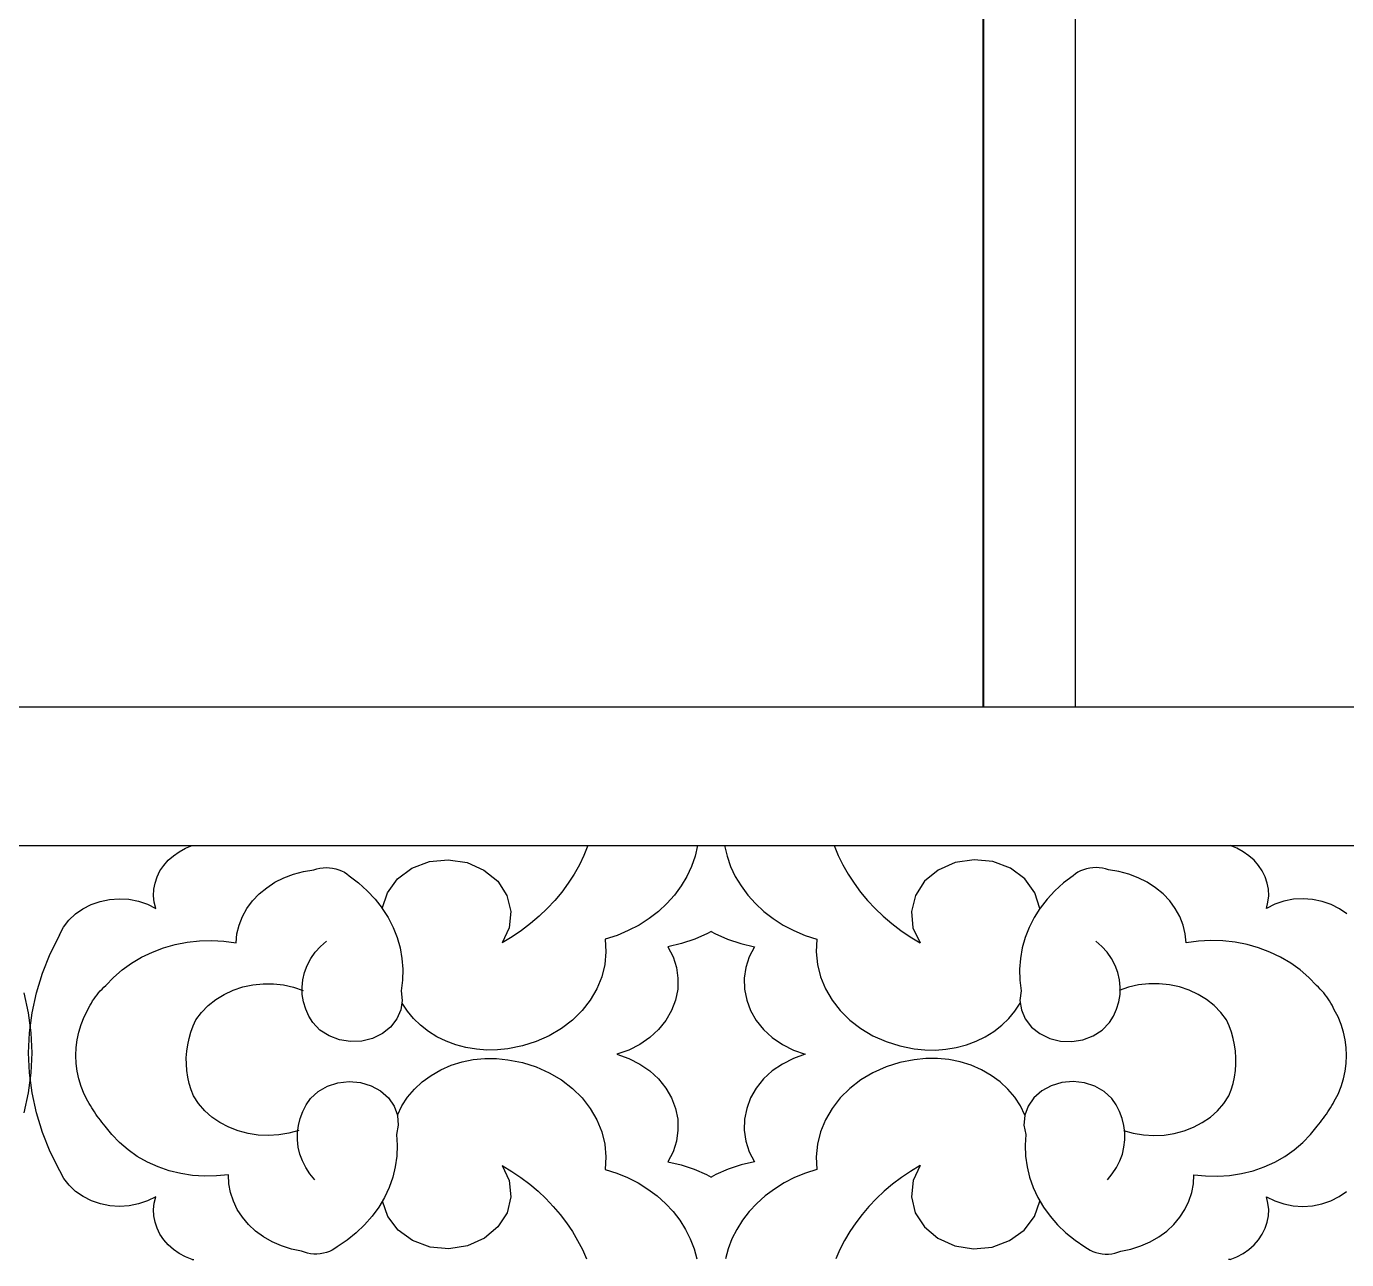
# Model space of a CAD drawing. Extents: x 1188826 to 1909461, y 608442 to 1651179.
# Drawn here: x 1663560.8 to 1663847.1, y 1032543.6 to 1032811.1 of the extents above; entities that cross this region are included whole.
import ezdxf

# ---------------------------------------------------------------- set-up
doc = ezdxf.new("R2010")
doc.units = 0
doc.header["$LTSCALE"] = 1000
doc.header["$MEASUREMENT"] = 0
doc.layers.add('窗', color=4, linetype='Continuous')
doc.layers.add('立面线', color=40, linetype='Continuous')

# ---------------------------------------------------------------- blocks, each defined once
blk = doc.blocks.new('EHYTERHT5EHTER')
at = {"layer": '窗', "ltscale": 3}
blk.add_lwpolyline([(79348.66, -228180.6), (80283.92, -228180.6), (80283.92, -229130.6), (79348.66, -229130.6)], close=True, dxfattribs=at)

msp = doc.modelspace()

# ---------------------------------------------------------------- linework, layer by layer
at = {"layer": '立面线'}
for p, q in [((1663768.34, 1032663.42), (1663768.34, 1033613.42)), ((1663788.34, 1032663.42), (1663788.34, 1033613.42)), ((1669039.81, 1032663.42), (1660727.54, 1032663.42)), ((1660758.89, 1032633.42), (1669008.6, 1032633.42)), ((1663593.92, 1032632.09), (1663595.29, 1032632.83)), ((1663595.29, 1032632.83), (1663596.75, 1032633.42)), ((1663682.6, 1032633.42), (1663681.73, 1032631.3)), ((1663706.38, 1032633.42), (1663705.86, 1032631.14)), ((1663712.24, 1032633.42), (1663712.77, 1032631.14)), ((1663736.02, 1032633.42), (1663736.89, 1032631.3)), ((1663823.33, 1032632.83), (1663821.88, 1032633.42)), ((1663824.7, 1032632.09), (1663823.33, 1032632.83)), ((1663590.57, 1032629.11), (1663591.54, 1032630.22)), ((1663591.54, 1032630.22), (1663592.67, 1032631.22)), ((1663592.67, 1032631.22), (1663593.92, 1032632.09)), ((1663644.41, 1032628.5), (1663648.19, 1032629.93)), ((1663648.19, 1032629.93), (1663652.29, 1032630.35)), ((1663652.29, 1032630.35), (1663656.36, 1032629.73)), ((1663656.36, 1032629.73), (1663660.04, 1032628.12)), ((1663681.73, 1032631.3), (1663680.73, 1032629.23)), ((1663705.86, 1032631.14), (1663705.08, 1032628.9)), ((1663712.77, 1032631.14), (1663713.54, 1032628.9)), ((1663736.89, 1032631.3), (1663737.89, 1032629.23)), ((1663762.26, 1032629.73), (1663758.58, 1032628.12)), ((1663766.33, 1032630.35), (1663762.26, 1032629.73)), ((1663770.43, 1032629.93), (1663766.33, 1032630.35)), ((1663774.21, 1032628.5), (1663770.43, 1032629.93)), ((1663825.96, 1032631.22), (1663824.7, 1032632.09)), ((1663827.08, 1032630.22), (1663825.96, 1032631.22)), ((1663828.05, 1032629.11), (1663827.08, 1032630.22)), ((1663589.14, 1032626.63), (1663589.77, 1032627.91)), ((1663589.77, 1032627.91), (1663590.57, 1032629.11)), ((1663616.65, 1032626.44), (1663618.73, 1032627.22)), ((1663618.73, 1032627.22), (1663620.89, 1032627.79)), ((1663620.89, 1032627.79), (1663623.12, 1032628.14)), ((1663623.12, 1032628.14), (1663623.77, 1032628.36)), ((1663623.77, 1032628.36), (1663624.44, 1032628.51)), ((1663624.44, 1032628.51), (1663625.13, 1032628.61)), ((1663625.13, 1032628.61), (1663625.82, 1032628.64)), ((1663625.82, 1032628.64), (1663626.52, 1032628.62)), ((1663626.52, 1032628.62), (1663627.21, 1032628.54)), ((1663627.21, 1032628.54), (1663627.88, 1032628.39)), ((1663627.88, 1032628.39), (1663628.54, 1032628.19)), ((1663628.54, 1032628.19), (1663629.17, 1032627.93)), ((1663629.17, 1032627.93), (1663629.76, 1032627.62)), ((1663629.76, 1032627.62), (1663630.31, 1032627.26)), ((1663630.31, 1032627.26), (1663630.82, 1032626.86)), ((1663630.82, 1032626.86), (1663632.86, 1032625.31)), ((1663641.28, 1032626.19), (1663644.41, 1032628.5)), ((1663660.04, 1032628.12), (1663663.01, 1032625.67)), ((1663679.59, 1032627.2), (1663678.32, 1032625.24)), ((1663680.73, 1032629.23), (1663679.59, 1032627.2)), ((1663704.07, 1032626.74), (1663702.84, 1032624.66)), ((1663705.08, 1032628.9), (1663704.07, 1032626.74)), ((1663713.54, 1032628.9), (1663714.55, 1032626.74)), ((1663714.55, 1032626.74), (1663715.79, 1032624.66)), ((1663737.89, 1032629.23), (1663739.04, 1032627.2)), ((1663739.04, 1032627.2), (1663740.31, 1032625.24)), ((1663758.58, 1032628.12), (1663755.61, 1032625.67)), ((1663777.34, 1032626.19), (1663774.21, 1032628.5)), ((1663787.8, 1032626.86), (1663785.76, 1032625.31)), ((1663788.31, 1032627.26), (1663787.8, 1032626.86)), ((1663788.86, 1032627.62), (1663788.31, 1032627.26)), ((1663789.46, 1032627.93), (1663788.86, 1032627.62)), ((1663790.09, 1032628.19), (1663789.46, 1032627.93)), ((1663790.74, 1032628.39), (1663790.09, 1032628.19)), ((1663791.42, 1032628.54), (1663790.74, 1032628.39)), ((1663792.1, 1032628.62), (1663791.42, 1032628.54)), ((1663792.8, 1032628.64), (1663792.1, 1032628.62)), ((1663793.49, 1032628.61), (1663792.8, 1032628.64)), ((1663794.18, 1032628.51), (1663793.49, 1032628.61)), ((1663794.85, 1032628.36), (1663794.18, 1032628.51)), ((1663795.5, 1032628.14), (1663794.85, 1032628.36)), ((1663797.73, 1032627.79), (1663795.5, 1032628.14)), ((1663799.9, 1032627.22), (1663797.73, 1032627.79)), ((1663801.97, 1032626.44), (1663799.9, 1032627.22)), ((1663828.86, 1032627.91), (1663828.05, 1032629.11)), ((1663829.49, 1032626.63), (1663828.86, 1032627.91)), ((1663588.39, 1032622.54), (1663588.44, 1032623.93)), ((1663588.44, 1032623.93), (1663588.69, 1032625.3)), ((1663588.69, 1032625.3), (1663589.14, 1032626.63)), ((1663611.28, 1032622.92), (1663612.91, 1032624.27)), ((1663612.91, 1032624.27), (1663614.71, 1032625.45)), ((1663614.71, 1032625.45), (1663616.65, 1032626.44)), ((1663632.86, 1032625.31), (1663634.73, 1032623.62)), ((1663639.08, 1032623.19), (1663641.28, 1032626.19)), ((1663663.01, 1032625.67), (1663665.02, 1032622.57)), ((1663678.32, 1032625.24), (1663676.92, 1032623.34)), ((1663702.84, 1032624.66), (1663701.38, 1032622.69)), ((1663715.79, 1032624.66), (1663717.24, 1032622.69)), ((1663740.31, 1032625.24), (1663741.71, 1032623.34)), ((1663755.61, 1032625.67), (1663753.61, 1032622.57)), ((1663779.54, 1032623.19), (1663777.34, 1032626.19)), ((1663785.76, 1032625.31), (1663783.89, 1032623.62)), ((1663803.92, 1032625.45), (1663801.97, 1032626.44)), ((1663805.72, 1032624.27), (1663803.92, 1032625.45)), ((1663807.34, 1032622.92), (1663805.72, 1032624.27)), ((1663829.93, 1032625.3), (1663829.49, 1032626.63)), ((1663830.18, 1032623.93), (1663829.93, 1032625.3)), ((1663830.24, 1032622.54), (1663830.18, 1032623.93)), ((1663574.84, 1032620.64), (1663576.79, 1032621.32)), ((1663576.79, 1032621.32), (1663578.84, 1032621.73)), ((1663578.84, 1032621.73), (1663580.94, 1032621.88)), ((1663580.94, 1032621.88), (1663583.03, 1032621.76)), ((1663583.03, 1032621.76), (1663585.09, 1032621.36)), ((1663585.09, 1032621.36), (1663587.05, 1032620.71)), ((1663588.53, 1032621.16), (1663588.39, 1032622.54)), ((1663588.87, 1032619.8), (1663588.53, 1032621.16)), ((1663608.64, 1032619.77), (1663609.85, 1032621.41)), ((1663609.85, 1032621.41), (1663611.28, 1032622.92)), ((1663634.73, 1032623.62), (1663636.43, 1032621.8)), ((1663636.43, 1032621.8), (1663637.93, 1032619.86)), ((1663637.99, 1032619.78), (1663639.08, 1032623.19)), ((1663665.02, 1032622.57), (1663665.88, 1032619.11)), ((1663675.4, 1032621.51), (1663673.76, 1032619.75)), ((1663676.92, 1032623.34), (1663675.4, 1032621.51)), ((1663701.38, 1032622.69), (1663699.73, 1032620.85)), ((1663717.24, 1032622.69), (1663718.9, 1032620.85)), ((1663741.71, 1032623.34), (1663743.23, 1032621.51)), ((1663743.23, 1032621.51), (1663744.87, 1032619.75)), ((1663753.61, 1032622.57), (1663752.74, 1032619.11)), ((1663780.63, 1032619.78), (1663779.54, 1032623.19)), ((1663782.19, 1032621.8), (1663780.69, 1032619.86)), ((1663783.89, 1032623.62), (1663782.19, 1032621.8)), ((1663808.77, 1032621.41), (1663807.34, 1032622.92)), ((1663809.98, 1032619.77), (1663808.77, 1032621.41)), ((1663829.76, 1032619.8), (1663830.09, 1032621.16)), ((1663830.09, 1032621.16), (1663830.24, 1032622.54)), ((1663833.54, 1032621.36), (1663831.58, 1032620.71)), ((1663835.59, 1032621.76), (1663833.54, 1032621.36)), ((1663837.69, 1032621.88), (1663835.59, 1032621.76)), ((1663839.78, 1032621.73), (1663837.69, 1032621.88)), ((1663841.83, 1032621.32), (1663839.78, 1032621.73)), ((1663843.78, 1032620.64), (1663841.83, 1032621.32)), ((1663570.01, 1032617.23), (1663571.41, 1032618.58)), ((1663571.41, 1032618.58), (1663573.04, 1032619.72)), ((1663573.04, 1032619.72), (1663574.84, 1032620.64)), ((1663587.05, 1032620.71), (1663588.87, 1032619.8)), ((1663607.67, 1032618.02), (1663608.64, 1032619.77)), ((1663637.93, 1032619.86), (1663637.99, 1032619.78)), ((1663637.99, 1032619.78), (1663639.24, 1032617.82)), ((1663665.88, 1032619.11), (1663665.53, 1032615.59)), ((1663673.76, 1032619.75), (1663672.01, 1032618.08)), ((1663697.88, 1032619.14), (1663695.85, 1032617.58)), ((1663699.73, 1032620.85), (1663697.88, 1032619.14)), ((1663718.9, 1032620.85), (1663720.75, 1032619.14)), ((1663720.75, 1032619.14), (1663722.77, 1032617.58)), ((1663744.87, 1032619.75), (1663746.62, 1032618.08)), ((1663752.74, 1032619.11), (1663753.09, 1032615.59)), ((1663780.63, 1032619.78), (1663779.39, 1032617.82)), ((1663780.69, 1032619.86), (1663780.63, 1032619.78)), ((1663810.96, 1032618.02), (1663809.98, 1032619.77)), ((1663831.58, 1032620.71), (1663829.76, 1032619.8)), ((1663845.59, 1032619.72), (1663843.78, 1032620.64)), ((1663847.21, 1032618.58), (1663845.59, 1032619.72)), ((1663567.98, 1032614.09), (1663568.85, 1032615.73)), ((1663568.85, 1032615.73), (1663570.01, 1032617.23)), ((1663606.47, 1032614.28), (1663606.94, 1032616.18)), ((1663606.94, 1032616.18), (1663607.67, 1032618.02)), ((1663639.24, 1032617.82), (1663640.33, 1032615.68)), ((1663640.33, 1032615.68), (1663641.2, 1032613.47)), ((1663665.53, 1032615.59), (1663663.99, 1032612.3)), ((1663670.15, 1032616.49), (1663668.19, 1032615)), ((1663672.01, 1032618.08), (1663670.15, 1032616.49)), ((1663693.67, 1032616.19), (1663691.35, 1032614.97)), ((1663695.85, 1032617.58), (1663693.67, 1032616.19)), ((1663722.77, 1032617.58), (1663724.95, 1032616.19)), ((1663724.95, 1032616.19), (1663727.27, 1032614.97)), ((1663746.62, 1032618.08), (1663748.47, 1032616.49)), ((1663748.47, 1032616.49), (1663750.43, 1032615)), ((1663753.09, 1032615.59), (1663754.63, 1032612.3)), ((1663778.3, 1032615.68), (1663777.43, 1032613.47)), ((1663779.39, 1032617.82), (1663778.3, 1032615.68)), ((1663811.68, 1032616.18), (1663810.96, 1032618.02)), ((1663812.15, 1032614.28), (1663811.68, 1032616.18)), ((1663565.97, 1032609.95), (1663568.02, 1032614.09)), ((1663593.08, 1032611.96), (1663595.68, 1032612.47)), ((1663595.68, 1032612.47), (1663598.32, 1032612.76)), ((1663598.32, 1032612.76), (1663600.98, 1032612.84)), ((1663600.98, 1032612.84), (1663603.64, 1032612.7)), ((1663603.64, 1032612.7), (1663606.27, 1032612.35)), ((1663606.27, 1032612.35), (1663606.47, 1032614.28)), ((1663624.57, 1032611.56), (1663625.87, 1032612.72)), ((1663641.2, 1032613.47), (1663641.84, 1032611.21)), ((1663666.14, 1032613.6), (1663663.99, 1032612.3)), ((1663668.19, 1032615), (1663666.14, 1032613.6)), ((1663688.91, 1032613.94), (1663686.36, 1032613.11)), ((1663686.36, 1032613.11), (1663686.5, 1032610.38)), ((1663691.35, 1032614.97), (1663688.91, 1032613.94)), ((1663705.76, 1032613.15), (1663702.89, 1032612.19)), ((1663708.5, 1032614.35), (1663705.76, 1032613.15)), ((1663709.31, 1032614.79), (1663708.5, 1032614.35)), ((1663709.31, 1032614.79), (1663710.12, 1032614.35)), ((1663710.12, 1032614.35), (1663712.86, 1032613.15)), ((1663712.86, 1032613.15), (1663715.74, 1032612.19)), ((1663727.27, 1032614.97), (1663729.72, 1032613.94)), ((1663729.72, 1032613.94), (1663732.26, 1032613.11)), ((1663732.26, 1032613.11), (1663732.12, 1032610.38)), ((1663750.43, 1032615), (1663752.49, 1032613.6)), ((1663752.49, 1032613.6), (1663754.63, 1032612.3)), ((1663777.43, 1032613.47), (1663776.79, 1032611.21)), ((1663794.06, 1032611.56), (1663792.75, 1032612.72)), ((1663812.36, 1032612.35), (1663812.15, 1032614.28)), ((1663814.99, 1032612.7), (1663812.36, 1032612.35)), ((1663817.65, 1032612.84), (1663814.99, 1032612.7)), ((1663820.31, 1032612.76), (1663817.65, 1032612.84)), ((1663822.95, 1032612.47), (1663820.31, 1032612.76)), ((1663825.54, 1032611.96), (1663822.95, 1032612.47)), ((1663564.29, 1032605.75), (1663565.97, 1032609.95)), ((1663585.79, 1032609.22), (1663588.12, 1032610.33)), ((1663588.12, 1032610.33), (1663590.55, 1032611.25)), ((1663590.55, 1032611.25), (1663593.08, 1032611.96)), ((1663622.46, 1032608.9), (1663623.43, 1032610.28)), ((1663623.43, 1032610.28), (1663624.57, 1032611.56)), ((1663641.84, 1032611.21), (1663642.25, 1032608.91)), ((1663686.5, 1032610.38), (1663686.24, 1032607.64)), ((1663702.89, 1032612.19), (1663699.91, 1032611.49)), ((1663699.91, 1032611.49), (1663701.04, 1032609.31)), ((1663715.74, 1032612.19), (1663718.71, 1032611.49)), ((1663718.71, 1032611.49), (1663717.59, 1032609.31)), ((1663732.12, 1032610.38), (1663732.39, 1032607.64)), ((1663776.79, 1032611.21), (1663776.38, 1032608.91)), ((1663795.2, 1032610.28), (1663794.06, 1032611.56)), ((1663796.16, 1032608.9), (1663795.2, 1032610.28)), ((1663828.07, 1032611.25), (1663825.54, 1032611.96)), ((1663830.51, 1032610.33), (1663828.07, 1032611.25)), ((1663832.83, 1032609.22), (1663830.51, 1032610.33)), ((1663581.56, 1032606.46), (1663583.6, 1032607.92)), ((1663583.6, 1032607.92), (1663585.79, 1032609.22)), ((1663621.11, 1032605.9), (1663621.68, 1032607.43)), ((1663621.68, 1032607.43), (1663622.46, 1032608.9)), ((1663642.25, 1032608.91), (1663642.42, 1032606.58)), ((1663686.24, 1032607.64), (1663685.57, 1032604.96)), ((1663701.04, 1032609.31), (1663701.78, 1032607.01)), ((1663701.78, 1032607.01), (1663702.12, 1032604.64)), ((1663716.85, 1032607.01), (1663716.5, 1032604.64)), ((1663717.59, 1032609.31), (1663716.85, 1032607.01)), ((1663732.39, 1032607.64), (1663733.05, 1032604.96)), ((1663776.38, 1032608.91), (1663776.2, 1032606.58)), ((1663796.94, 1032607.43), (1663796.16, 1032608.9)), ((1663797.52, 1032605.9), (1663796.94, 1032607.43)), ((1663835.02, 1032607.92), (1663832.83, 1032609.22)), ((1663837.06, 1032606.46), (1663835.02, 1032607.92)), ((1663562.97, 1032601.48), (1663564.29, 1032605.75)), ((1663578.02, 1032603.06), (1663579.7, 1032604.83)), ((1663579.7, 1032604.83), (1663581.56, 1032606.46)), ((1663620.58, 1032602.72), (1663620.74, 1032604.32)), ((1663620.74, 1032604.32), (1663621.11, 1032605.9)), ((1663642.36, 1032604.25), (1663642.07, 1032601.94)), ((1663642.42, 1032606.58), (1663642.36, 1032604.25)), ((1663685.57, 1032604.96), (1663684.52, 1032602.37)), ((1663702.12, 1032604.64), (1663702.06, 1032602.25)), ((1663716.5, 1032604.64), (1663716.56, 1032602.25)), ((1663733.05, 1032604.96), (1663734.1, 1032602.37)), ((1663776.2, 1032606.58), (1663776.26, 1032604.25)), ((1663776.26, 1032604.25), (1663776.56, 1032601.94)), ((1663797.89, 1032604.32), (1663797.52, 1032605.9)), ((1663798.05, 1032602.72), (1663797.89, 1032604.32)), ((1663838.93, 1032604.83), (1663837.06, 1032606.46)), ((1663840.61, 1032603.06), (1663838.93, 1032604.83)), ((1663561.27, 1032597.17), (1663560.32, 1032601.48)), ((1663562.02, 1032597.17), (1663562.97, 1032601.48)), ((1663575.77, 1032600.6), (1663576.11, 1032601.04)), ((1663576.11, 1032601.04), (1663576.46, 1032601.46)), ((1663576.46, 1032601.46), (1663576.82, 1032601.88)), ((1663576.82, 1032601.88), (1663577.21, 1032602.28)), ((1663577.21, 1032602.28), (1663577.6, 1032602.68)), ((1663577.6, 1032602.68), (1663578.02, 1032603.06)), ((1663601.85, 1032600.02), (1663603.67, 1032601.14)), ((1663603.67, 1032601.14), (1663605.64, 1032602.06)), ((1663605.64, 1032602.06), (1663607.72, 1032602.76)), ((1663607.72, 1032602.76), (1663609.9, 1032603.23)), ((1663609.9, 1032603.23), (1663612.12, 1032603.46)), ((1663612.12, 1032603.46), (1663614.37, 1032603.46)), ((1663614.37, 1032603.46), (1663616.59, 1032603.21)), ((1663616.59, 1032603.21), (1663618.76, 1032602.72)), ((1663618.76, 1032602.72), (1663620.84, 1032602.01)), ((1663620.63, 1032601.11), (1663620.58, 1032602.72)), ((1663620.89, 1032599.51), (1663620.63, 1032601.11)), ((1663642.07, 1032601.94), (1663642.33, 1032599.85)), ((1663684.52, 1032602.37), (1663683.1, 1032599.92)), ((1663702.06, 1032602.25), (1663701.6, 1032599.9)), ((1663716.56, 1032602.25), (1663717.02, 1032599.9)), ((1663734.1, 1032602.37), (1663735.53, 1032599.92)), ((1663776.56, 1032601.94), (1663776.3, 1032599.85)), ((1663797.73, 1032599.51), (1663798, 1032601.11)), ((1663799.86, 1032602.72), (1663797.78, 1032602.01)), ((1663798, 1032601.11), (1663798.05, 1032602.72)), ((1663802.03, 1032603.21), (1663799.86, 1032602.72)), ((1663804.26, 1032603.46), (1663802.03, 1032603.21)), ((1663806.5, 1032603.46), (1663804.26, 1032603.46)), ((1663808.73, 1032603.23), (1663806.5, 1032603.46)), ((1663810.9, 1032602.76), (1663808.73, 1032603.23)), ((1663812.99, 1032602.06), (1663810.9, 1032602.76)), ((1663814.96, 1032601.14), (1663812.99, 1032602.06)), ((1663816.78, 1032600.02), (1663814.96, 1032601.14)), ((1663841.02, 1032602.68), (1663840.61, 1032603.06)), ((1663841.42, 1032602.28), (1663841.02, 1032602.68)), ((1663841.8, 1032601.88), (1663841.42, 1032602.28)), ((1663842.17, 1032601.46), (1663841.8, 1032601.88)), ((1663842.52, 1032601.04), (1663842.17, 1032601.46)), ((1663842.85, 1032600.6), (1663842.52, 1032601.04)), ((1663574.14, 1032597.82), (1663574.37, 1032598.3)), ((1663574.37, 1032598.3), (1663574.61, 1032598.78)), ((1663574.61, 1032598.78), (1663574.88, 1032599.25)), ((1663574.88, 1032599.25), (1663575.16, 1032599.71)), ((1663575.16, 1032599.71), (1663575.46, 1032600.16)), ((1663575.46, 1032600.16), (1663575.77, 1032600.6)), ((1663598.76, 1032597.24), (1663600.2, 1032598.72)), ((1663600.2, 1032598.72), (1663601.85, 1032600.02)), ((1663621.37, 1032597.96), (1663620.89, 1032599.51)), ((1663642.33, 1032599.85), (1663642.02, 1032597.77)), ((1663643.42, 1032597.51), (1663642.3, 1032599.22)), ((1663683.1, 1032599.92), (1663681.32, 1032597.64)), ((1663701.6, 1032599.9), (1663700.74, 1032597.63)), ((1663717.02, 1032599.9), (1663717.88, 1032597.63)), ((1663735.53, 1032599.92), (1663737.3, 1032597.64)), ((1663775.2, 1032597.51), (1663776.33, 1032599.22)), ((1663776.3, 1032599.85), (1663776.6, 1032597.77)), ((1663797.26, 1032597.96), (1663797.73, 1032599.51)), ((1663818.42, 1032598.72), (1663816.78, 1032600.02)), ((1663819.86, 1032597.24), (1663818.42, 1032598.72)), ((1663843.17, 1032600.16), (1663842.85, 1032600.6)), ((1663843.47, 1032599.71), (1663843.17, 1032600.16)), ((1663843.75, 1032599.25), (1663843.47, 1032599.71)), ((1663844.01, 1032598.78), (1663843.75, 1032599.25)), ((1663844.26, 1032598.3), (1663844.01, 1032598.78)), ((1663844.48, 1032597.82), (1663844.26, 1032598.3)), ((1663561.83, 1032592.83), (1663561.27, 1032597.17)), ((1663561.45, 1032592.83), (1663562.02, 1032597.17)), ((1663572.68, 1032594.63), (1663573.34, 1032596.25)), ((1663573.34, 1032596.25), (1663574.14, 1032597.82)), ((1663596.96, 1032594.31), (1663597.55, 1032595.63)), ((1663597.55, 1032595.63), (1663598.76, 1032597.24)), ((1663622.04, 1032596.45), (1663621.37, 1032597.96)), ((1663622.92, 1032595.03), (1663622.04, 1032596.45)), ((1663641.16, 1032595.81), (1663639.8, 1032594.07)), ((1663642.02, 1032597.77), (1663641.16, 1032595.81)), ((1663644.76, 1032595.91), (1663643.42, 1032597.51)), ((1663646.28, 1032594.44), (1663644.76, 1032595.91)), ((1663679.23, 1032595.57), (1663676.85, 1032593.74)), ((1663681.32, 1032597.64), (1663679.23, 1032595.57)), ((1663699.51, 1032595.49), (1663697.93, 1032593.52)), ((1663700.74, 1032597.63), (1663699.51, 1032595.49)), ((1663717.88, 1032597.63), (1663719.11, 1032595.49)), ((1663719.11, 1032595.49), (1663720.69, 1032593.52)), ((1663737.3, 1032597.64), (1663739.4, 1032595.57)), ((1663739.4, 1032595.57), (1663741.78, 1032593.74)), ((1663772.34, 1032594.44), (1663773.87, 1032595.91)), ((1663773.87, 1032595.91), (1663775.2, 1032597.51)), ((1663776.6, 1032597.77), (1663777.46, 1032595.81)), ((1663777.46, 1032595.81), (1663778.82, 1032594.07)), ((1663795.71, 1032595.03), (1663796.58, 1032596.45)), ((1663796.58, 1032596.45), (1663797.26, 1032597.96)), ((1663821.07, 1032595.63), (1663819.86, 1032597.24)), ((1663821.66, 1032594.31), (1663821.07, 1032595.63)), ((1663845.28, 1032596.25), (1663844.48, 1032597.82)), ((1663845.95, 1032594.63), (1663845.28, 1032596.25)), ((1663561.27, 1032588.48), (1663561.45, 1032592.83)), ((1663562.02, 1032588.48), (1663561.83, 1032592.83)), ((1663571.79, 1032591.3), (1663572.16, 1032592.98)), ((1663572.16, 1032592.98), (1663572.68, 1032594.63)), ((1663596.07, 1032591.61), (1663596.47, 1032592.97)), ((1663596.47, 1032592.97), (1663596.96, 1032594.31)), ((1663624.47, 1032593.41), (1663622.92, 1032595.03)), ((1663626.43, 1032592.15), (1663624.47, 1032593.41)), ((1663638, 1032592.64), (1663635.87, 1032591.61)), ((1663639.8, 1032594.07), (1663638, 1032592.64)), ((1663647.99, 1032593.12), (1663646.28, 1032594.44)), ((1663649.85, 1032591.97), (1663647.99, 1032593.12)), ((1663676.85, 1032593.74), (1663674.21, 1032592.18)), ((1663697.93, 1032593.52), (1663696.04, 1032591.77)), ((1663720.69, 1032593.52), (1663722.58, 1032591.77)), ((1663741.78, 1032593.74), (1663744.41, 1032592.18)), ((1663768.78, 1032591.97), (1663770.64, 1032593.12)), ((1663770.64, 1032593.12), (1663772.34, 1032594.44)), ((1663778.82, 1032594.07), (1663780.62, 1032592.64)), ((1663780.62, 1032592.64), (1663782.75, 1032591.61)), ((1663792.2, 1032592.15), (1663794.15, 1032593.41)), ((1663794.15, 1032593.41), (1663795.71, 1032595.03)), ((1663822.15, 1032592.97), (1663821.66, 1032594.31)), ((1663822.55, 1032591.61), (1663822.15, 1032592.97)), ((1663846.46, 1032592.98), (1663845.95, 1032594.63)), ((1663846.84, 1032591.3), (1663846.46, 1032592.98)), ((1663571.49, 1032587.89), (1663571.56, 1032589.6)), ((1663571.56, 1032589.6), (1663571.79, 1032591.3)), ((1663595.58, 1032588.83), (1663595.78, 1032590.22)), ((1663595.78, 1032590.22), (1663596.07, 1032591.61)), ((1663628.67, 1032591.3), (1663626.43, 1032592.15)), ((1663631.08, 1032590.92), (1663628.67, 1032591.3)), ((1663633.52, 1032591.02), (1663631.08, 1032590.92)), ((1663635.87, 1032591.61), (1663633.52, 1032591.02)), ((1663651.84, 1032590.99), (1663649.85, 1032591.97)), ((1663653.95, 1032590.2), (1663651.84, 1032590.99)), ((1663656.14, 1032589.61), (1663653.95, 1032590.2)), ((1663658.39, 1032589.23), (1663656.14, 1032589.61)), ((1663668.37, 1032589.96), (1663665.25, 1032589.35)), ((1663671.37, 1032590.91), (1663668.37, 1032589.96)), ((1663674.21, 1032592.18), (1663671.37, 1032590.91)), ((1663693.87, 1032590.27), (1663691.47, 1032589.06)), ((1663696.04, 1032591.77), (1663693.87, 1032590.27)), ((1663722.58, 1032591.77), (1663724.76, 1032590.27)), ((1663724.76, 1032590.27), (1663727.16, 1032589.06)), ((1663744.41, 1032592.18), (1663747.25, 1032590.91)), ((1663747.25, 1032590.91), (1663750.25, 1032589.96)), ((1663750.25, 1032589.96), (1663753.37, 1032589.35)), ((1663760.23, 1032589.23), (1663762.49, 1032589.61)), ((1663762.49, 1032589.61), (1663764.68, 1032590.2)), ((1663764.68, 1032590.2), (1663766.78, 1032590.99)), ((1663766.78, 1032590.99), (1663768.78, 1032591.97)), ((1663782.75, 1032591.61), (1663785.1, 1032591.02)), ((1663785.1, 1032591.02), (1663787.55, 1032590.92)), ((1663787.55, 1032590.92), (1663789.96, 1032591.3)), ((1663789.96, 1032591.3), (1663792.2, 1032592.15)), ((1663822.85, 1032590.22), (1663822.55, 1032591.61)), ((1663823.05, 1032588.83), (1663822.85, 1032590.22)), ((1663847.06, 1032589.6), (1663846.84, 1032591.3)), ((1663847.14, 1032587.89), (1663847.06, 1032589.6)), ((1663561.45, 1032584.12), (1663561.27, 1032588.48)), ((1663561.83, 1032584.12), (1663562.02, 1032588.48)), ((1663571.56, 1032586.18), (1663571.49, 1032587.89)), ((1663595.48, 1032587.42), (1663595.58, 1032588.83)), ((1663595.49, 1032586.02), (1663595.48, 1032587.42)), ((1663655.28, 1032586.5), (1663657.73, 1032587)), ((1663657.73, 1032587), (1663660.23, 1032587.24)), ((1663660.68, 1032589.06), (1663658.39, 1032589.23)), ((1663660.23, 1032587.24), (1663662.75, 1032587.23)), ((1663662.98, 1032589.1), (1663660.68, 1032589.06)), ((1663662.75, 1032587.23), (1663665.25, 1032586.97)), ((1663665.25, 1032589.35), (1663662.98, 1032589.1)), ((1663665.25, 1032586.97), (1663668.37, 1032586.35)), ((1663691.47, 1032589.06), (1663688.89, 1032588.16)), ((1663688.89, 1032588.16), (1663691.47, 1032587.26)), ((1663691.47, 1032587.26), (1663693.87, 1032586.04)), ((1663727.16, 1032587.26), (1663724.76, 1032586.04)), ((1663727.16, 1032589.06), (1663729.74, 1032588.16)), ((1663729.74, 1032588.16), (1663727.16, 1032587.26)), ((1663753.37, 1032586.97), (1663750.25, 1032586.35)), ((1663753.37, 1032589.35), (1663755.65, 1032589.1)), ((1663755.87, 1032587.23), (1663753.37, 1032586.97)), ((1663755.65, 1032589.1), (1663757.95, 1032589.06)), ((1663758.39, 1032587.24), (1663755.87, 1032587.23)), ((1663757.95, 1032589.06), (1663760.23, 1032589.23)), ((1663760.89, 1032587), (1663758.39, 1032587.24)), ((1663763.35, 1032586.5), (1663760.89, 1032587)), ((1663823.14, 1032587.42), (1663823.05, 1032588.83)), ((1663823.14, 1032586.02), (1663823.14, 1032587.42)), ((1663847.06, 1032586.18), (1663847.14, 1032587.89)), ((1663561.27, 1032579.78), (1663561.83, 1032584.12)), ((1663562.02, 1032579.78), (1663561.45, 1032584.12)), ((1663571.79, 1032584.48), (1663571.56, 1032586.18)), ((1663572.16, 1032582.8), (1663571.79, 1032584.48)), ((1663595.59, 1032584.61), (1663595.49, 1032586.02)), ((1663595.8, 1032583.22), (1663595.59, 1032584.61)), ((1663648.57, 1032583.58), (1663650.66, 1032584.78)), ((1663650.66, 1032584.78), (1663652.91, 1032585.76)), ((1663652.91, 1032585.76), (1663655.28, 1032586.5)), ((1663668.37, 1032586.35), (1663671.37, 1032585.4)), ((1663671.37, 1032585.4), (1663674.21, 1032584.14)), ((1663674.21, 1032584.14), (1663676.85, 1032582.58)), ((1663693.87, 1032586.04), (1663696.04, 1032584.55)), ((1663696.04, 1032584.55), (1663697.93, 1032582.8)), ((1663722.58, 1032584.55), (1663720.69, 1032582.8)), ((1663724.76, 1032586.04), (1663722.58, 1032584.55)), ((1663744.41, 1032584.14), (1663741.78, 1032582.58)), ((1663747.25, 1032585.4), (1663744.41, 1032584.14)), ((1663750.25, 1032586.35), (1663747.25, 1032585.4)), ((1663765.71, 1032585.76), (1663763.35, 1032586.5)), ((1663767.96, 1032584.78), (1663765.71, 1032585.76)), ((1663770.06, 1032583.58), (1663767.96, 1032584.78)), ((1663822.82, 1032583.22), (1663823.03, 1032584.61)), ((1663823.03, 1032584.61), (1663823.14, 1032586.02)), ((1663846.46, 1032582.8), (1663846.84, 1032584.48)), ((1663846.84, 1032584.48), (1663847.06, 1032586.18)), ((1663572.68, 1032581.14), (1663572.16, 1032582.8)), ((1663573.34, 1032579.53), (1663572.68, 1032581.14)), ((1663596.11, 1032581.83), (1663595.8, 1032583.22)), ((1663596.52, 1032580.47), (1663596.11, 1032581.83)), ((1663624.05, 1032580.07), (1663626.08, 1032581.25)), ((1663626.08, 1032581.25), (1663628.37, 1032581.98)), ((1663628.37, 1032581.98), (1663630.8, 1032582.25)), ((1663630.8, 1032582.25), (1663633.23, 1032582.03)), ((1663633.23, 1032582.03), (1663635.54, 1032581.34)), ((1663635.54, 1032581.34), (1663637.6, 1032580.21)), ((1663644.94, 1032580.6), (1663646.65, 1032582.18)), ((1663646.65, 1032582.18), (1663648.57, 1032583.58)), ((1663676.85, 1032582.58), (1663679.23, 1032580.75)), ((1663697.93, 1032582.8), (1663699.51, 1032580.83)), ((1663720.69, 1032582.8), (1663719.11, 1032580.83)), ((1663741.78, 1032582.58), (1663739.4, 1032580.75)), ((1663771.97, 1032582.18), (1663770.06, 1032583.58)), ((1663773.69, 1032580.6), (1663771.97, 1032582.18)), ((1663783.08, 1032581.34), (1663781.02, 1032580.21)), ((1663785.39, 1032582.03), (1663783.08, 1032581.34)), ((1663787.83, 1032582.25), (1663785.39, 1032582.03)), ((1663790.26, 1032581.98), (1663787.83, 1032582.25)), ((1663792.55, 1032581.25), (1663790.26, 1032581.98)), ((1663794.58, 1032580.07), (1663792.55, 1032581.25)), ((1663822.11, 1032580.47), (1663822.51, 1032581.83)), ((1663822.51, 1032581.83), (1663822.82, 1032583.22)), ((1663845.28, 1032579.53), (1663845.95, 1032581.14)), ((1663845.95, 1032581.14), (1663846.46, 1032582.8)), ((1663560.32, 1032575.48), (1663561.27, 1032579.78)), ((1663562.97, 1032575.48), (1663562.02, 1032579.78)), ((1663574.14, 1032577.96), (1663573.34, 1032579.53)), ((1663597.02, 1032579.13), (1663596.52, 1032580.47)), ((1663598.13, 1032577.46), (1663597.02, 1032579.13)), ((1663621.48, 1032577.17), (1663622.38, 1032578.53)), ((1663622.38, 1032578.53), (1663624.05, 1032580.07)), ((1663637.6, 1032580.21), (1663639.3, 1032578.7)), ((1663639.3, 1032578.7), (1663640.55, 1032576.89)), ((1663642.23, 1032576.97), (1663643.46, 1032578.86)), ((1663643.46, 1032578.86), (1663644.94, 1032580.6)), ((1663679.23, 1032580.75), (1663681.32, 1032578.68)), ((1663681.32, 1032578.68), (1663683.1, 1032576.4)), ((1663699.51, 1032580.83), (1663700.74, 1032578.69)), ((1663700.74, 1032578.69), (1663701.6, 1032576.42)), ((1663717.88, 1032578.69), (1663717.02, 1032576.42)), ((1663719.11, 1032580.83), (1663717.88, 1032578.69)), ((1663737.3, 1032578.68), (1663735.53, 1032576.4)), ((1663739.4, 1032580.75), (1663737.3, 1032578.68)), ((1663775.17, 1032578.86), (1663773.69, 1032580.6)), ((1663776.4, 1032576.97), (1663775.17, 1032578.86)), ((1663779.32, 1032578.7), (1663778.07, 1032576.89)), ((1663781.02, 1032580.21), (1663779.32, 1032578.7)), ((1663796.24, 1032578.53), (1663794.58, 1032580.07)), ((1663797.15, 1032577.17), (1663796.24, 1032578.53)), ((1663820.5, 1032577.46), (1663821.6, 1032579.13)), ((1663821.6, 1032579.13), (1663822.11, 1032580.47)), ((1663844.48, 1032577.96), (1663845.28, 1032579.53)), ((1663564.29, 1032571.21), (1663562.97, 1032575.48)), ((1663574.4, 1032577.49), (1663574.14, 1032577.96)), ((1663574.68, 1032577.02), (1663574.4, 1032577.49)), ((1663574.96, 1032576.56), (1663574.68, 1032577.02)), ((1663575.25, 1032576.1), (1663574.96, 1032576.56)), ((1663575.55, 1032575.65), (1663575.25, 1032576.1)), ((1663575.85, 1032575.2), (1663575.55, 1032575.65)), ((1663576.17, 1032574.75), (1663575.85, 1032575.2)), ((1663599.47, 1032575.92), (1663598.13, 1032577.46)), ((1663601.02, 1032574.54), (1663599.47, 1032575.92)), ((1663620.17, 1032574.25), (1663620.73, 1032575.74)), ((1663620.73, 1032575.74), (1663621.48, 1032577.17)), ((1663640.55, 1032576.89), (1663641.27, 1032574.98)), ((1663641.27, 1032574.98), (1663642.23, 1032576.97)), ((1663683.1, 1032576.4), (1663684.52, 1032573.94)), ((1663701.6, 1032576.42), (1663702.06, 1032574.06)), ((1663717.02, 1032576.42), (1663716.56, 1032574.06)), ((1663735.53, 1032576.4), (1663734.1, 1032573.94)), ((1663777.36, 1032574.98), (1663776.4, 1032576.97)), ((1663778.07, 1032576.89), (1663777.36, 1032574.98)), ((1663797.89, 1032575.74), (1663797.15, 1032577.17)), ((1663798.45, 1032574.25), (1663797.89, 1032575.74)), ((1663817.6, 1032574.54), (1663819.15, 1032575.92)), ((1663819.15, 1032575.92), (1663820.5, 1032577.46)), ((1663842.45, 1032574.75), (1663842.77, 1032575.2)), ((1663842.77, 1032575.2), (1663843.08, 1032575.65)), ((1663843.08, 1032575.65), (1663843.38, 1032576.1)), ((1663843.38, 1032576.1), (1663843.67, 1032576.56)), ((1663843.67, 1032576.56), (1663843.95, 1032577.02)), ((1663843.95, 1032577.02), (1663844.22, 1032577.49)), ((1663844.22, 1032577.49), (1663844.48, 1032577.96)), ((1663576.5, 1032574.31), (1663576.17, 1032574.75)), ((1663576.83, 1032573.87), (1663576.5, 1032574.31)), ((1663577.17, 1032573.44), (1663576.83, 1032573.87)), ((1663577.52, 1032573.01), (1663577.17, 1032573.44)), ((1663577.88, 1032572.59), (1663577.52, 1032573.01)), ((1663579.33, 1032570.73), (1663577.88, 1032572.59)), ((1663602.77, 1032573.33), (1663601.02, 1032574.54)), ((1663604.68, 1032572.33), (1663602.77, 1032573.33)), ((1663606.72, 1032571.53), (1663604.68, 1032572.33)), ((1663619.59, 1032571.16), (1663619.79, 1032572.72)), ((1663619.79, 1032572.72), (1663620.17, 1032574.25)), ((1663641.46, 1032572.8), (1663641.06, 1032570.73)), ((1663641.27, 1032574.98), (1663641.28, 1032574.89)), ((1663641.28, 1032574.89), (1663641.46, 1032572.8)), ((1663684.52, 1032573.94), (1663685.57, 1032571.35)), ((1663702.06, 1032574.06), (1663702.12, 1032571.68)), ((1663716.56, 1032574.06), (1663716.5, 1032571.68)), ((1663734.1, 1032573.94), (1663733.05, 1032571.35)), ((1663777.34, 1032574.89), (1663777.17, 1032572.8)), ((1663777.17, 1032572.8), (1663777.56, 1032570.73)), ((1663777.36, 1032574.98), (1663777.34, 1032574.89)), ((1663798.84, 1032572.72), (1663798.45, 1032574.25)), ((1663799.03, 1032571.16), (1663798.84, 1032572.72)), ((1663811.91, 1032571.53), (1663813.95, 1032572.33)), ((1663813.95, 1032572.33), (1663815.85, 1032573.33)), ((1663815.85, 1032573.33), (1663817.6, 1032574.54)), ((1663839.3, 1032570.73), (1663840.74, 1032572.59)), ((1663840.74, 1032572.59), (1663841.1, 1032573.01)), ((1663841.1, 1032573.01), (1663841.45, 1032573.44)), ((1663841.45, 1032573.44), (1663841.79, 1032573.87)), ((1663841.79, 1032573.87), (1663842.13, 1032574.31)), ((1663842.13, 1032574.31), (1663842.45, 1032574.75)), ((1663565.97, 1032567), (1663564.29, 1032571.21)), ((1663580.98, 1032569), (1663579.33, 1032570.73)), ((1663608.86, 1032570.96), (1663606.72, 1032571.53)), ((1663611.07, 1032570.62), (1663608.86, 1032570.96)), ((1663613.31, 1032570.52), (1663611.07, 1032570.62)), ((1663615.54, 1032570.67), (1663613.31, 1032570.52)), ((1663617.74, 1032571.05), (1663615.54, 1032570.67)), ((1663619.87, 1032571.66), (1663617.74, 1032571.05)), ((1663619.58, 1032569.6), (1663619.59, 1032571.16)), ((1663619.76, 1032568.04), (1663619.58, 1032569.6)), ((1663641.06, 1032570.73), (1663641.21, 1032568.41)), ((1663685.57, 1032571.35), (1663686.24, 1032568.67)), ((1663702.12, 1032571.68), (1663701.78, 1032569.31)), ((1663716.5, 1032571.68), (1663716.85, 1032569.31)), ((1663733.05, 1032571.35), (1663732.39, 1032568.67)), ((1663777.56, 1032570.73), (1663777.41, 1032568.41)), ((1663798.76, 1032571.66), (1663800.88, 1032571.05)), ((1663798.86, 1032568.04), (1663799.04, 1032569.6)), ((1663799.04, 1032569.6), (1663799.03, 1032571.16)), ((1663800.88, 1032571.05), (1663803.08, 1032570.67)), ((1663803.08, 1032570.67), (1663805.32, 1032570.52)), ((1663805.32, 1032570.52), (1663807.56, 1032570.62)), ((1663807.56, 1032570.62), (1663809.76, 1032570.96)), ((1663809.76, 1032570.96), (1663811.91, 1032571.53)), ((1663837.64, 1032569), (1663839.3, 1032570.73)), ((1663568.02, 1032562.87), (1663565.97, 1032567)), ((1663582.83, 1032567.42), (1663580.98, 1032569)), ((1663584.85, 1032566.01), (1663582.83, 1032567.42)), ((1663620.13, 1032566.5), (1663619.76, 1032568.04)), ((1663641.21, 1032568.41), (1663641.12, 1032566.08)), ((1663686.24, 1032568.67), (1663686.5, 1032565.94)), ((1663701.04, 1032567.01), (1663699.91, 1032564.82)), ((1663701.78, 1032569.31), (1663701.04, 1032567.01)), ((1663716.85, 1032569.31), (1663717.59, 1032567.01)), ((1663717.59, 1032567.01), (1663718.71, 1032564.82)), ((1663732.39, 1032568.67), (1663732.12, 1032565.94)), ((1663777.41, 1032568.41), (1663777.5, 1032566.08)), ((1663798.5, 1032566.5), (1663798.86, 1032568.04)), ((1663833.77, 1032566.01), (1663835.79, 1032567.42)), ((1663835.79, 1032567.42), (1663837.64, 1032569)), ((1663587.03, 1032564.78), (1663584.85, 1032566.01)), ((1663589.35, 1032563.75), (1663587.03, 1032564.78)), ((1663591.77, 1032562.91), (1663589.35, 1032563.75)), ((1663620.67, 1032565.01), (1663620.13, 1032566.5)), ((1663621.4, 1032563.57), (1663620.67, 1032565.01)), ((1663640.79, 1032563.77), (1663640.24, 1032561.49)), ((1663641.12, 1032566.08), (1663640.79, 1032563.77)), ((1663663.99, 1032564.01), (1663665.53, 1032560.75)), ((1663663.99, 1032564.01), (1663666.06, 1032562.76)), ((1663686.5, 1032565.94), (1663686.36, 1032563.2)), ((1663699.91, 1032564.82), (1663702.8, 1032564.15)), ((1663702.8, 1032564.15), (1663705.6, 1032563.23)), ((1663715.82, 1032564.15), (1663713.02, 1032563.23)), ((1663718.71, 1032564.82), (1663715.82, 1032564.15)), ((1663732.12, 1032565.94), (1663732.26, 1032563.2)), ((1663754.63, 1032564.01), (1663752.56, 1032562.76)), ((1663754.63, 1032564.01), (1663753.1, 1032560.75)), ((1663777.5, 1032566.08), (1663777.83, 1032563.77)), ((1663777.83, 1032563.77), (1663778.39, 1032561.49)), ((1663797.23, 1032563.57), (1663797.95, 1032565.01)), ((1663797.95, 1032565.01), (1663798.5, 1032566.5)), ((1663826.86, 1032562.91), (1663829.28, 1032563.75)), ((1663829.28, 1032563.75), (1663831.59, 1032564.78)), ((1663831.59, 1032564.78), (1663833.77, 1032566.01)), ((1663568.91, 1032561.24), (1663568.02, 1032562.87)), ((1663570.07, 1032559.75), (1663568.91, 1032561.24)), ((1663594.28, 1032562.29), (1663591.77, 1032562.91)), ((1663596.84, 1032561.89), (1663594.28, 1032562.29)), ((1663599.44, 1032561.71), (1663596.84, 1032561.89)), ((1663602.05, 1032561.76), (1663599.44, 1032561.71)), ((1663604.65, 1032562.02), (1663602.05, 1032561.76)), ((1663604.73, 1032560.09), (1663604.65, 1032562.02)), ((1663622.29, 1032562.2), (1663621.4, 1032563.57)), ((1663623.35, 1032560.92), (1663622.29, 1032562.2)), ((1663640.24, 1032561.49), (1663639.45, 1032559.26)), ((1663666.06, 1032562.76), (1663668.05, 1032561.42)), ((1663668.05, 1032561.42), (1663669.96, 1032559.98)), ((1663686.36, 1032563.2), (1663688.83, 1032562.4)), ((1663688.83, 1032562.4), (1663691.2, 1032561.41)), ((1663691.2, 1032561.41), (1663693.46, 1032560.25)), ((1663705.6, 1032563.23), (1663708.28, 1032562.08)), ((1663708.28, 1032562.08), (1663709.31, 1032561.52)), ((1663710.34, 1032562.08), (1663709.31, 1032561.52)), ((1663713.02, 1032563.23), (1663710.34, 1032562.08)), ((1663727.42, 1032561.41), (1663725.17, 1032560.25)), ((1663729.8, 1032562.4), (1663727.42, 1032561.41)), ((1663732.26, 1032563.2), (1663729.8, 1032562.4)), ((1663750.57, 1032561.42), (1663748.67, 1032559.98)), ((1663752.56, 1032562.76), (1663750.57, 1032561.42)), ((1663778.39, 1032561.49), (1663779.17, 1032559.26)), ((1663795.28, 1032560.92), (1663796.33, 1032562.2)), ((1663796.33, 1032562.2), (1663797.23, 1032563.57)), ((1663813.9, 1032560.09), (1663813.98, 1032562.02)), ((1663813.98, 1032562.02), (1663816.57, 1032561.76)), ((1663816.57, 1032561.76), (1663819.18, 1032561.71)), ((1663819.18, 1032561.71), (1663821.78, 1032561.89)), ((1663821.78, 1032561.89), (1663824.35, 1032562.29)), ((1663824.35, 1032562.29), (1663826.86, 1032562.91)), ((1663571.47, 1032558.42), (1663570.07, 1032559.75)), ((1663573.1, 1032557.29), (1663571.47, 1032558.42)), ((1663605.07, 1032558.17), (1663604.73, 1032560.09)), ((1663605.68, 1032556.3), (1663605.07, 1032558.17)), ((1663639.45, 1032559.26), (1663638.44, 1032557.09)), ((1663665.53, 1032560.75), (1663665.89, 1032557.24)), ((1663669.96, 1032559.98), (1663671.76, 1032558.46)), ((1663671.76, 1032558.46), (1663673.47, 1032556.85)), ((1663693.46, 1032560.25), (1663695.59, 1032558.92)), ((1663695.59, 1032558.92), (1663697.57, 1032557.44)), ((1663723.04, 1032558.92), (1663721.05, 1032557.44)), ((1663725.17, 1032560.25), (1663723.04, 1032558.92)), ((1663746.86, 1032558.46), (1663745.15, 1032556.85)), ((1663748.67, 1032559.98), (1663746.86, 1032558.46)), ((1663753.1, 1032560.75), (1663752.74, 1032557.24)), ((1663779.17, 1032559.26), (1663780.18, 1032557.09)), ((1663812.94, 1032556.3), (1663813.55, 1032558.17)), ((1663813.55, 1032558.17), (1663813.9, 1032560.09)), ((1663845.52, 1032557.29), (1663847.15, 1032558.42)), ((1663574.91, 1032556.38), (1663573.1, 1032557.29)), ((1663576.85, 1032555.72), (1663574.91, 1032556.38)), ((1663578.89, 1032555.31), (1663576.85, 1032555.72)), ((1663580.98, 1032555.17), (1663578.89, 1032555.31)), ((1663583.06, 1032555.3), (1663580.98, 1032555.17)), ((1663585.11, 1032555.69), (1663583.06, 1032555.3)), ((1663587.06, 1032556.35), (1663585.11, 1032555.69)), ((1663588.87, 1032557.25), (1663587.06, 1032556.35)), ((1663588.39, 1032554.51), (1663588.53, 1032555.89)), ((1663588.53, 1032555.89), (1663588.87, 1032557.25)), ((1663606.54, 1032554.5), (1663605.68, 1032556.3)), ((1663638.44, 1032557.09), (1663637.21, 1032555.01)), ((1663639.17, 1032552.95), (1663638.02, 1032556.33)), ((1663665.89, 1032557.24), (1663665.04, 1032553.79)), ((1663673.47, 1032556.85), (1663675.07, 1032555.17)), ((1663675.07, 1032555.17), (1663676.57, 1032553.42)), ((1663697.57, 1032557.44), (1663699.39, 1032555.8)), ((1663699.39, 1032555.8), (1663701.04, 1032554.04)), ((1663719.23, 1032555.8), (1663717.59, 1032554.04)), ((1663721.05, 1032557.44), (1663719.23, 1032555.8)), ((1663743.55, 1032555.17), (1663742.05, 1032553.42)), ((1663745.15, 1032556.85), (1663743.55, 1032555.17)), ((1663752.74, 1032557.24), (1663753.58, 1032553.79)), ((1663779.45, 1032552.95), (1663780.6, 1032556.33)), ((1663780.18, 1032557.09), (1663781.41, 1032555.01)), ((1663812.08, 1032554.5), (1663812.94, 1032556.3)), ((1663830.09, 1032555.89), (1663829.76, 1032557.25)), ((1663829.76, 1032557.25), (1663831.57, 1032556.35)), ((1663830.24, 1032554.51), (1663830.09, 1032555.89)), ((1663831.57, 1032556.35), (1663833.52, 1032555.69)), ((1663833.52, 1032555.69), (1663835.56, 1032555.3)), ((1663835.56, 1032555.3), (1663837.65, 1032555.17)), ((1663837.65, 1032555.17), (1663839.74, 1032555.31)), ((1663839.74, 1032555.31), (1663841.77, 1032555.72)), ((1663841.77, 1032555.72), (1663843.72, 1032556.38)), ((1663843.72, 1032556.38), (1663845.52, 1032557.29)), ((1663588.44, 1032553.12), (1663588.39, 1032554.51)), ((1663588.69, 1032551.75), (1663588.44, 1032553.12)), ((1663607.65, 1032552.81), (1663606.54, 1032554.5)), ((1663608.97, 1032551.24), (1663607.65, 1032552.81)), ((1663635.78, 1032553.03), (1663634.16, 1032551.16)), ((1663637.21, 1032555.01), (1663635.78, 1032553.03)), ((1663641.42, 1032550), (1663639.17, 1032552.95)), ((1663665.04, 1032553.79), (1663663.06, 1032550.71)), ((1663676.57, 1032553.42), (1663677.95, 1032551.6)), ((1663701.04, 1032554.04), (1663702.49, 1032552.16)), ((1663717.59, 1032554.04), (1663716.13, 1032552.16)), ((1663742.05, 1032553.42), (1663740.67, 1032551.6)), ((1663753.58, 1032553.79), (1663755.56, 1032550.71)), ((1663777.21, 1032550), (1663779.45, 1032552.95)), ((1663781.41, 1032555.01), (1663782.84, 1032553.03)), ((1663782.84, 1032553.03), (1663784.47, 1032551.16)), ((1663809.65, 1032551.24), (1663810.98, 1032552.81)), ((1663810.98, 1032552.81), (1663812.08, 1032554.5)), ((1663829.93, 1032551.75), (1663830.18, 1032553.12)), ((1663830.18, 1032553.12), (1663830.24, 1032554.51)), ((1663589.14, 1032550.42), (1663588.69, 1032551.75)), ((1663589.77, 1032549.14), (1663589.14, 1032550.42)), ((1663610.51, 1032549.81), (1663608.97, 1032551.24)), ((1663612.23, 1032548.55), (1663610.51, 1032549.81)), ((1663632.35, 1032549.42), (1663630.37, 1032547.83)), ((1663634.16, 1032551.16), (1663632.35, 1032549.42)), ((1663644.57, 1032547.74), (1663641.42, 1032550)), ((1663663.06, 1032550.71), (1663660.12, 1032548.24)), ((1663677.95, 1032551.6), (1663679.22, 1032549.72)), ((1663679.22, 1032549.72), (1663680.36, 1032547.78)), ((1663702.49, 1032552.16), (1663703.75, 1032550.17)), ((1663703.75, 1032550.17), (1663704.79, 1032548.1)), ((1663714.88, 1032550.17), (1663713.83, 1032548.1)), ((1663716.13, 1032552.16), (1663714.88, 1032550.17)), ((1663739.41, 1032549.72), (1663738.27, 1032547.78)), ((1663740.67, 1032551.6), (1663739.41, 1032549.72)), ((1663755.56, 1032550.71), (1663758.5, 1032548.24)), ((1663774.06, 1032547.74), (1663777.21, 1032550)), ((1663784.47, 1032551.16), (1663786.28, 1032549.42)), ((1663786.28, 1032549.42), (1663788.26, 1032547.83)), ((1663806.39, 1032548.55), (1663808.12, 1032549.81)), ((1663808.12, 1032549.81), (1663809.65, 1032551.24)), ((1663828.86, 1032549.14), (1663829.49, 1032550.42)), ((1663829.49, 1032550.42), (1663829.93, 1032551.75)), ((1663590.57, 1032547.94), (1663589.77, 1032549.14)), ((1663591.54, 1032546.83), (1663590.57, 1032547.94)), ((1663592.67, 1032545.83), (1663591.54, 1032546.83)), ((1663614.11, 1032547.47), (1663612.23, 1032548.55)), ((1663616.13, 1032546.59), (1663614.11, 1032547.47)), ((1663618.26, 1032545.91), (1663616.13, 1032546.59)), ((1663630.37, 1032547.83), (1663628.23, 1032546.38)), ((1663648.35, 1032546.35), (1663644.57, 1032547.74)), ((1663656.48, 1032546.62), (1663652.43, 1032545.97)), ((1663660.12, 1032548.24), (1663656.48, 1032546.62)), ((1663680.36, 1032547.78), (1663681.38, 1032545.79)), ((1663704.79, 1032548.1), (1663705.62, 1032545.96)), ((1663713.83, 1032548.1), (1663713.01, 1032545.96)), ((1663738.27, 1032547.78), (1663737.25, 1032545.79)), ((1663758.5, 1032548.24), (1663762.15, 1032546.62)), ((1663762.15, 1032546.62), (1663766.19, 1032545.97)), ((1663770.28, 1032546.35), (1663774.06, 1032547.74)), ((1663788.26, 1032547.83), (1663790.39, 1032546.38)), ((1663800.37, 1032545.91), (1663802.49, 1032546.59)), ((1663802.49, 1032546.59), (1663804.51, 1032547.47)), ((1663804.51, 1032547.47), (1663806.39, 1032548.55)), ((1663825.96, 1032545.83), (1663827.08, 1032546.83)), ((1663827.08, 1032546.83), (1663828.05, 1032547.94)), ((1663828.05, 1032547.94), (1663828.86, 1032549.14)), ((1663593.92, 1032544.96), (1663592.67, 1032545.83)), ((1663595.29, 1032544.22), (1663593.92, 1032544.96)), ((1663596.76, 1032543.63), (1663595.29, 1032544.22)), ((1663620.46, 1032545.46), (1663618.26, 1032545.91)), ((1663621.09, 1032545.22), (1663620.46, 1032545.46)), ((1663621.76, 1032545.03), (1663621.09, 1032545.22)), ((1663622.43, 1032544.9), (1663621.76, 1032545.03)), ((1663623.13, 1032544.83), (1663622.43, 1032544.9)), ((1663623.82, 1032544.82), (1663623.13, 1032544.83)), ((1663624.51, 1032544.87), (1663623.82, 1032544.82)), ((1663625.2, 1032544.99), (1663624.51, 1032544.87)), ((1663625.87, 1032545.16), (1663625.2, 1032544.99)), ((1663626.51, 1032545.38), (1663625.87, 1032545.16)), ((1663627.12, 1032545.66), (1663626.51, 1032545.38)), ((1663627.7, 1032546), (1663627.12, 1032545.66)), ((1663628.23, 1032546.38), (1663627.7, 1032546)), ((1663652.43, 1032545.97), (1663648.35, 1032546.35)), ((1663681.38, 1032545.79), (1663682.27, 1032543.76)), ((1663705.62, 1032545.96), (1663706.21, 1032543.76)), ((1663713.01, 1032545.96), (1663712.41, 1032543.76)), ((1663737.25, 1032545.79), (1663736.36, 1032543.76)), ((1663766.19, 1032545.97), (1663770.28, 1032546.35)), ((1663790.39, 1032546.38), (1663790.93, 1032546)), ((1663790.93, 1032546), (1663791.5, 1032545.66)), ((1663791.5, 1032545.66), (1663792.12, 1032545.38)), ((1663792.12, 1032545.38), (1663792.76, 1032545.16)), ((1663792.76, 1032545.16), (1663793.43, 1032544.99)), ((1663793.43, 1032544.99), (1663794.11, 1032544.87)), ((1663794.11, 1032544.87), (1663794.8, 1032544.82)), ((1663794.8, 1032544.82), (1663795.5, 1032544.83)), ((1663795.5, 1032544.83), (1663796.19, 1032544.9)), ((1663796.19, 1032544.9), (1663796.87, 1032545.03)), ((1663796.87, 1032545.03), (1663797.53, 1032545.22)), ((1663797.53, 1032545.22), (1663798.16, 1032545.46)), ((1663798.16, 1032545.46), (1663800.37, 1032545.91)), ((1663821.87, 1032543.63), (1663823.33, 1032544.22)), ((1663823.33, 1032544.22), (1663824.7, 1032544.96)), ((1663824.7, 1032544.96), (1663825.96, 1032545.83)), ((1663596.76, 1032543.63), (1663597.1, 1032543.63)), ((1663821.87, 1032543.63), (1663821.52, 1032543.63))]:
    msp.add_line(p, q, dxfattribs=at)

# ---------------------------------------------------------------- block references
at = {"layer": '窗'}
msp.add_blockref('EHYTERHT5EHTER', (1583484.46, 1261794.02), dxfattribs=at)

doc.saveas('drawing.dxf')
